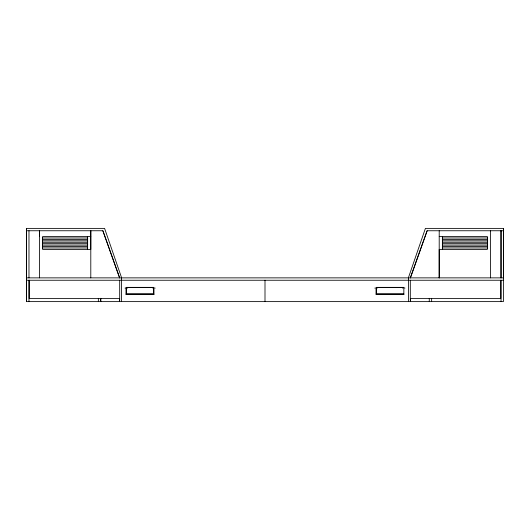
<?xml version="1.0" encoding="UTF-8"?>
<svg xmlns="http://www.w3.org/2000/svg" width="530" height="530" viewBox="0 0 530 530"><rect width="100%" height="100%" fill="white"/><g stroke="black" fill="none" stroke-linecap="round" stroke-linejoin="round"><path stroke-width="0.79" d="M119.568 298.344L119.568 301.616L26.599 301.616L26.599 230.755M29.183 280.244L29.183 298.45L119.687 298.45M39.439 236.565L39.439 230.755L39.439 277.872M87.629 249.385L87.629 236.565M126.153 294.494L126.153 287.366L153.859 287.366L153.859 294.494L126.153 294.494L126.153 294.163L153.859 294.163L153.859 294.494M431.645 301.616L431.645 298.324M408.378 277.872L425.418 228.384L503.5 228.384L503.5 230.755L427.094 230.755L410.313 277.872M410.432 277.872L427.167 230.755M90.796 236.565L42.605 236.565L42.605 249.385L90.796 249.385L90.796 230.755L90.796 277.872M439.204 236.565L487.395 236.565L487.395 249.385L439.204 249.385L439.204 277.872L439.204 230.755M42.605 237.99L87.629 237.99L87.629 239.414L42.605 239.414M442.371 237.99L487.395 237.99M442.371 239.414L487.395 239.414M42.605 240.839L87.629 240.839L87.629 242.263L42.605 242.263M442.371 240.839L487.395 240.839M442.371 242.263L487.395 242.263M42.605 243.687L87.629 243.687L87.629 245.112L42.605 245.112M442.371 243.687L487.395 243.687M442.371 245.112L487.395 245.112M42.605 246.536L87.629 246.536M442.371 246.536L487.395 246.536M42.605 247.96L87.629 247.96M442.371 247.96L487.395 247.96M26.599 277.872L503.401 277.872L503.401 228.384L503.401 301.616L410.432 301.616L410.432 298.344M26.599 280.244L503.401 280.244M403.761 287.525L376.293 287.525L376.293 294.335L403.761 294.335M126.239 293.964L153.707 293.964M376.293 293.964L403.761 293.964M376.141 294.163L403.847 294.163M410.313 298.45L500.817 298.45L500.817 280.244M119.687 277.872L102.906 230.755L26.5 230.755L26.5 228.384L104.582 228.384L121.622 277.872M102.833 230.755L119.568 277.872M501.022 280.244L501.022 301.616M490.561 230.755L490.561 277.872M442.371 236.565L442.371 249.385M429.267 298.324L429.267 301.616M410.313 280.244L410.313 301.616L119.687 301.616L119.687 280.244M408.418 277.872L408.418 301.616M404.847 287.936L404.847 288.327M402.82 287.936L402.82 288.327M377.022 287.936L377.022 288.327M374.995 287.936L374.995 288.327M265 280.244L265 301.616M155.005 287.936L155.005 288.327M152.978 287.936L152.978 288.327M127.18 287.936L127.18 288.327M125.153 287.936L125.153 288.327M121.582 277.872L121.582 301.616M98.355 298.324L98.355 301.616M28.978 230.755L28.978 277.872M28.978 280.244L28.978 301.616M26.599 228.384L26.599 301.616M100.733 298.324L100.733 301.616L100.733 298.324M501.022 230.755L501.022 277.872L501.022 230.755M403.847 287.366L376.141 287.366L376.141 294.494L403.847 294.494L403.847 287.366M153.707 287.525L126.239 287.525L126.239 294.335L153.707 294.335L153.707 287.525"/></g></svg>
